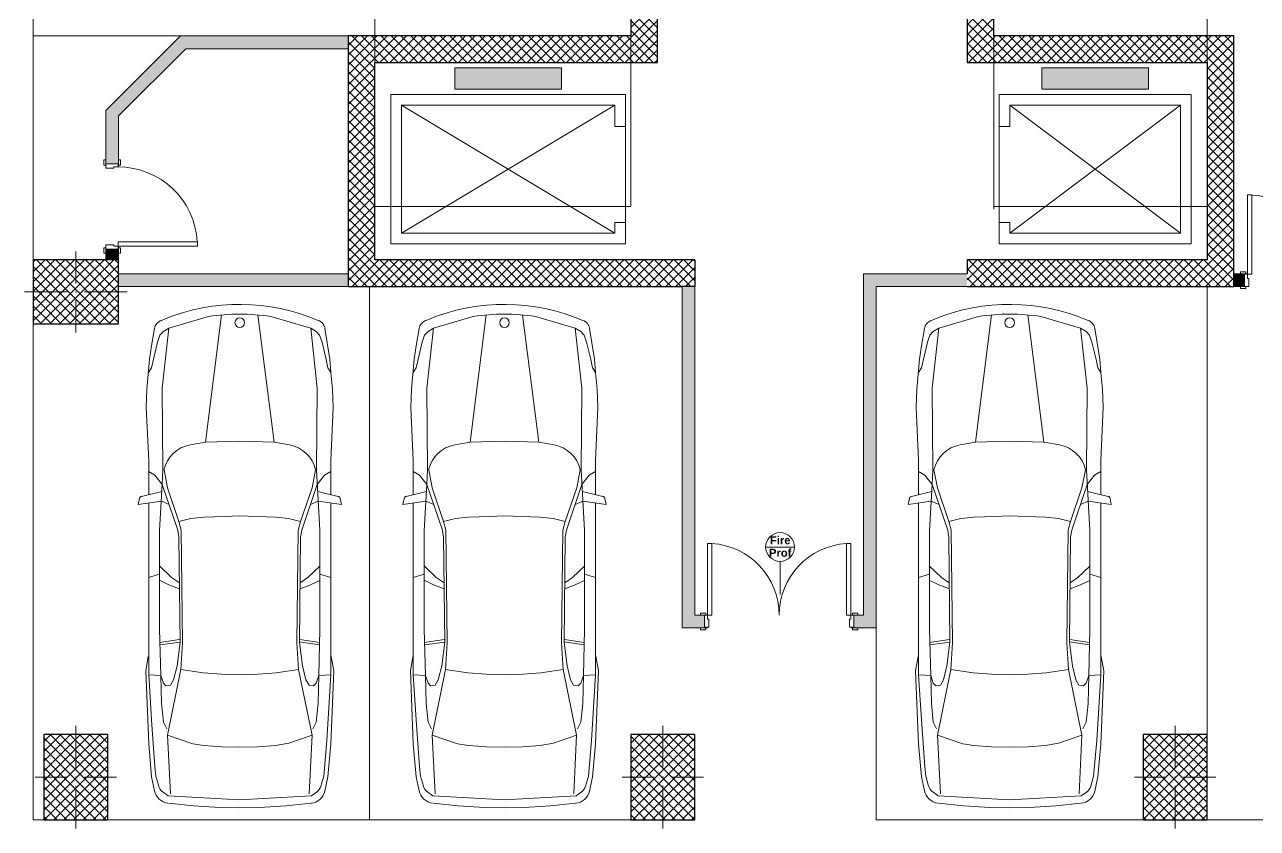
# Model space of a CAD drawing. Header units: millimetres. Extents: x 613552 to 673002, y -929939 to -887889.
# Drawn here: x 630125 to 641676, y -910509 to -902973 of the extents above; entities that cross this region are included whole.
import ezdxf

# ---------------------------------------------------------------- set-up
doc = ezdxf.new("R2010")
doc.units = ezdxf.units.MM
doc.header["$MEASUREMENT"] = 0
for name, color, linetype, lineweight in [('2D Drafting - General_Pen_No__1', 7, 'Continuous', 13), ('Structural - Bearing_Pen_No__1', 7, 'Continuous', 13), ('Structural - Bearing_Pen_No__2', 8, 'Continuous', 15)]:
    doc.layers.add(name, color=color, linetype=linetype, lineweight=lineweight)
for name, color, linetype, lineweight, true_color in [('2D Drafting - General_Pen_No__61', 7, 'Continuous', 20, 0x6a6a6a), ('aaa mobilje_Pen_No__61', 7, 'Continuous', 20, 0x6a6a6a), ('ARCHICAD Doors_Pen_No__61', 7, 'Continuous', 20, 0x6a6a6a), ('ARCHICAD Doors_Pen_No__88', 7, 'Continuous', 20, 0xfd4435), ('Drawing & Figure_Pen_No__61', 7, 'Continuous', 20, 0x6a6a6a), ('Drawing & Figure_Pen_No__68', 7, 'Continuous', 20, 0xfd4435), ('Drawing & Figure_Pen_No__88', 7, 'Continuous', 20, 0xfd4435), ('Drawing & Figure_Pen_No__90', 7, 'Continuous', 20, 0x00bfbf), ('Structural - Bearing_Pen_No__48', 7, 'Continuous', 25, 0xa80f02)]:
    doc.layers.add(name, color=color, linetype=linetype, lineweight=lineweight, true_color=true_color)
doc.layers.add('Structural - Bearing', color=7, linetype='Continuous')
doc.styles.add('GENERATED_STYLE_2', font='arialbd.ttf')
pattern_1 = [(45, (0, 0), (-45.961939, 45.961939), []), (135, (0, 0), (45.961939, 45.961939), [])]

# ---------------------------------------------------------------- blocks, each defined once
blk = doc.blocks.new('Slab_1', base_point=(539566, -896140))
at = {"layer": 'Structural - Bearing_Pen_No__1', "color": 7, "linetype": 'Continuous', "lineweight": 13, "flags": 128}
for points in [[(554466, -905290), (556866, -905290), (556866, -903440), (554466, -903440)], [(560266, -905290), (562266, -905290), (562266, -903440), (560266, -903440)]]:
    blk.add_lwpolyline(points, close=True, dxfattribs=at)
blk = doc.blocks.new('Wall_1', base_point=(562516, -903190))
at = {"layer": 'Structural - Bearing', "linetype": 'Continuous', "lineweight": 0, "true_color": 0x000000}
h = blk.add_hatch(dxfattribs=at)
h.set_pattern_fill('CONCRETE_BLOCK', color=18, style=0, pattern_type=2)
h.set_pattern_definition(pattern_1)
h.paths.add_polyline_path([(562516, -903190), (560266, -903190), (560266, -903440), (562266, -903440)])
at = {"layer": 'Structural - Bearing_Pen_No__48', "color": 14, "linetype": 'Continuous', "lineweight": 25, "true_color": 0xa80f02, "flags": 128}
for points in [[(562516, -903190), (560266, -903190)], [(560266, -903440), (562266, -903440)]]:
    blk.add_lwpolyline(points, dxfattribs=at)
blk = doc.blocks.new('Wall_2', base_point=(554216, -905540))
at = {"layer": 'Structural - Bearing', "linetype": 'Continuous', "lineweight": 0, "true_color": 0x000000}
h = blk.add_hatch(dxfattribs=at)
h.set_pattern_fill('CONCRETE_BLOCK', color=18, style=0, pattern_type=2)
h.set_pattern_definition(pattern_1)
h.paths.add_polyline_path([(554466, -905290), (554466, -903440), (554216, -903190), (554216, -905540)])
at = {"layer": 'Structural - Bearing_Pen_No__48', "color": 14, "linetype": 'Continuous', "lineweight": 25, "true_color": 0xa80f02, "flags": 128}
for points in [[(554216, -903190), (554216, -905540)], [(554466, -905290), (554466, -903440)]]:
    blk.add_lwpolyline(points, dxfattribs=at)
blk = doc.blocks.new('Wall_3', base_point=(554216, -903190))
at = {"layer": 'Structural - Bearing', "linetype": 'Continuous', "lineweight": 0, "true_color": 0x000000}
h = blk.add_hatch(dxfattribs=at)
h.set_pattern_fill('CONCRETE_BLOCK', color=18, style=0, pattern_type=2)
h.set_pattern_definition(pattern_1)
h.paths.add_polyline_path([(554466, -903440), (557116, -903440), (556866, -903190), (554216, -903190)])
at = {"layer": 'Structural - Bearing_Pen_No__48', "color": 14, "linetype": 'Continuous', "lineweight": 25, "true_color": 0xa80f02, "flags": 128}
for points in [[(556866, -903190), (554216, -903190)], [(554466, -903440), (557116, -903440)]]:
    blk.add_lwpolyline(points, dxfattribs=at)
blk = doc.blocks.new('Wall_4', base_point=(557116, -903190))
at = {"layer": 'Structural - Bearing', "linetype": 'Continuous', "lineweight": 0, "true_color": 0x000000}
h = blk.add_hatch(dxfattribs=at)
h.set_pattern_fill('CONCRETE_BLOCK', color=18, style=0, pattern_type=2)
h.set_pattern_definition(pattern_1)
h.paths.add_polyline_path([(557116, -903440), (557116, -898740), (556866, -898740), (556866, -903190)])
at = {"layer": 'Structural - Bearing_Pen_No__48', "color": 14, "linetype": 'Continuous', "lineweight": 25, "true_color": 0xa80f02, "flags": 128}
for points in [[(557116, -898740), (556866, -898740)], [(556866, -898740), (556866, -903190)], [(557116, -903440), (557116, -898740)]]:
    blk.add_lwpolyline(points, dxfattribs=at)
blk = doc.blocks.new('Wall_5', base_point=(560016, -898740))
at = {"layer": 'Structural - Bearing', "linetype": 'Continuous', "lineweight": 0, "true_color": 0x000000}
h = blk.add_hatch(dxfattribs=at)
h.set_pattern_fill('CONCRETE_BLOCK', color=18, style=0, pattern_type=2)
h.set_pattern_definition(pattern_1)
h.paths.add_polyline_path([(560016, -898740), (560016, -903440), (560266, -903440), (560266, -898740)])
at = {"layer": 'Structural - Bearing_Pen_No__48', "color": 14, "linetype": 'Continuous', "lineweight": 25, "true_color": 0xa80f02, "flags": 128}
for points in [[(560016, -898740), (560016, -903440)], [(560266, -898740), (560016, -898740)], [(560266, -903190), (560266, -898740)], [(560016, -903440), (560266, -903440)]]:
    blk.add_lwpolyline(points, dxfattribs=at)
blk = doc.blocks.new('Wall_6', base_point=(554216, -905540))
at = {"layer": 'Structural - Bearing', "linetype": 'Continuous', "lineweight": 0, "true_color": 0x000000}
h = blk.add_hatch(dxfattribs=at)
h.set_pattern_fill('CONCRETE_BLOCK', color=18, style=0, pattern_type=2)
h.set_pattern_definition(pattern_1)
h.paths.add_polyline_path([(554216, -905540), (557346, -905540), (557466, -905290), (554466, -905290)])
h = blk.add_hatch(dxfattribs=at)
h.set_pattern_fill('CONCRETE_BLOCK', color=18, style=0, pattern_type=2)
h.set_pattern_definition(pattern_1)
h.paths.add_polyline_path([(557346, -905540), (557466, -905540), (557466, -905290)])
at = {"layer": 'Structural - Bearing_Pen_No__48', "color": 14, "linetype": 'Continuous', "lineweight": 25, "true_color": 0xa80f02}
blk.add_line((557466, -905540), (557346, -905540), dxfattribs=at)
at = {"layer": 'Structural - Bearing_Pen_No__48', "color": 14, "linetype": 'Continuous', "lineweight": 25, "true_color": 0xa80f02, "flags": 128}
for points in [[(557466, -905290), (554466, -905290)], [(557466, -905290), (557466, -905540)], [(554216, -905540), (557346, -905540)]]:
    blk.add_lwpolyline(points, dxfattribs=at)
blk = doc.blocks.new('Wall_7', base_point=(562516, -905540))
at = {"layer": 'Structural - Bearing', "linetype": 'Continuous', "lineweight": 0, "true_color": 0x000000}
h = blk.add_hatch(dxfattribs=at)
h.set_pattern_fill('CONCRETE_BLOCK', color=18, style=0, pattern_type=2)
h.set_pattern_definition(pattern_1)
h.paths.add_polyline_path([(562266, -905290), (560016, -905290), (560016, -905540), (562516, -905540)])
at = {"layer": 'Structural - Bearing_Pen_No__48', "color": 14, "linetype": 'Continuous', "lineweight": 25, "true_color": 0xa80f02, "flags": 128}
for points in [[(562266, -905290), (560016, -905290)], [(560016, -905290), (560016, -905420)], [(560016, -905540), (562516, -905540)]]:
    blk.add_lwpolyline(points, dxfattribs=at)
blk = doc.blocks.new('Wall_8', base_point=(562516, -905540))
at = {"layer": 'Structural - Bearing', "linetype": 'Continuous', "lineweight": 0, "true_color": 0x000000}
h = blk.add_hatch(dxfattribs=at)
h.set_pattern_fill('CONCRETE_BLOCK', color=18, style=0, pattern_type=2)
h.set_pattern_definition(pattern_1)
h.paths.add_polyline_path([(562516, -905540), (562516, -903190), (562266, -903440), (562266, -905290)])
at = {"layer": 'Structural - Bearing_Pen_No__48', "color": 14, "linetype": 'Continuous', "lineweight": 25, "true_color": 0xa80f02, "flags": 128}
for points in [[(562516, -905540), (562516, -903190)], [(562266, -903440), (562266, -905290)]]:
    blk.add_lwpolyline(points, dxfattribs=at)
blk = doc.blocks.new('Wall_15', base_point=(557466, -908740))
at = {"layer": 'Structural - Bearing_Pen_No__2', "linetype": 'Continuous', "lineweight": 15}
blk.add_hatch(color=8, dxfattribs=at).paths.add_polyline_path([(557346, -905540), (557346, -908740), (557466, -908620), (557466, -905540)])
at = {"layer": 'Structural - Bearing_Pen_No__1', "color": 7, "linetype": 'Continuous', "lineweight": 13, "flags": 128}
for points in [[(557346, -905540), (557346, -908740)], [(557466, -908620), (557466, -905540)]]:
    blk.add_lwpolyline(points, dxfattribs=at)
at = {"layer": 'Structural - Bearing_Pen_No__48', "color": 14, "linetype": 'Continuous', "lineweight": 25, "true_color": 0xa80f02}
blk.add_line((557466, -905540), (557346, -905540), dxfattribs=at)
blk = doc.blocks.new('Wall_16', base_point=(559166, -905540))
at = {"layer": 'Structural - Bearing_Pen_No__2', "linetype": 'Continuous', "lineweight": 15}
blk.add_hatch(color=8, dxfattribs=at).paths.add_polyline_path([(559046, -905420), (559046, -908620), (559166, -908740), (559166, -905540)])
at = {"layer": 'Structural - Bearing_Pen_No__1', "color": 7, "linetype": 'Continuous', "lineweight": 13, "flags": 128}
for points in [[(559046, -905420), (559046, -908620)], [(559166, -908740), (559166, -905540)]]:
    blk.add_lwpolyline(points, dxfattribs=at)
blk = doc.blocks.new('D2 14')
at = {"layer": 'ARCHICAD Doors_Pen_No__88', "color": 20, "linetype": 'Continuous', "lineweight": 20, "true_color": 0xfd4435}
for p, q in [((-672, 0), (-672, 672)), ((-672, 672), (-632, 672)), ((-632, 672), (-632, 0)), ((672, 672), (632, 672)), ((632, 672), (632, 0)), ((672, 0), (672, 672)), ((-737, 0), (-737, 19)), ((-737, 19), (-687, 19)), ((-687, 0), (-737, 0)), ((-700, 0), (-737, 0)), ((-672, 0), (-700, 0)), ((-700, 0), (-700, -115)), ((-700, 0), (-700, -115)), ((-687, 19), (-687, 0)), ((-672, -40), (-672, 0)), ((-632, 0), (-672, 0)), ((632, 0), (672, 0)), ((700, 0), (672, 0)), ((672, 0), (672, -40)), ((687, 19), (737, 19)), ((687, 0), (687, 19)), ((737, 0), (687, 0)), ((700, -115), (700, 0)), ((700, 0), (700, -115)), ((700, 0), (737, 0)), ((737, 19), (737, 0)), ((-700, -120), (-700, -115)), ((-700, -115), (-675, -115)), ((-700, -115), (-660, -115)), ((-700, -115), (-700, -120)), ((-675, -115), (-675, -120)), ((-660, -40), (-672, -40)), ((-660, -115), (-660, -40)), ((672, -40), (660, -40)), ((660, -40), (660, -115)), ((660, -115), (700, -115)), ((675, -120), (675, -115)), ((675, -115), (700, -115)), ((700, -115), (700, -120)), ((700, -115), (700, -120)), ((-737, -139), (-737, -120)), ((-737, -120), (-687, -120)), ((-700, -120), (-737, -120)), ((-687, -139), (-737, -139)), ((-675, -120), (-700, -120)), ((-687, -120), (-687, -139)), ((700, -120), (675, -120)), ((687, -120), (737, -120)), ((687, -139), (687, -120)), ((737, -139), (687, -139)), ((700, -120), (737, -120)), ((737, -120), (737, -139))]:
    blk.add_line(p, q, dxfattribs=at)
for centre, start, end in [((-672, 0), 0, 86.5936), ((672, 0), 93.4064, 180)]:
    blk.add_arc(centre, 672, start, end, dxfattribs=at)
blk = doc.blocks.new('Wall_17', base_point=(557466, -908740))
at = {"layer": 'Structural - Bearing_Pen_No__2', "linetype": 'Continuous', "lineweight": 15}
for points in [[(557346, -908740), (557556, -908740), (557556, -908735), (557556, -908620), (557466, -908620)], [(558956, -908620), (558956, -908735), (558956, -908740), (559166, -908740), (559046, -908620)]]:
    blk.add_hatch(color=8, dxfattribs=at).paths.add_polyline_path(points)
at = {"layer": 'Structural - Bearing_Pen_No__1', "color": 7, "linetype": 'Continuous', "lineweight": 13}
for p, q in [((557556, -908620), (557519, -908620)), ((557556, -908620), (557556, -908735)), ((558956, -908620), (558993, -908620)), ((558956, -908620), (558956, -908735)), ((557556, -908740), (557519, -908740)), ((557556, -908735), (557556, -908740)), ((558956, -908735), (558956, -908740)), ((558956, -908740), (558993, -908740))]:
    blk.add_line(p, q, dxfattribs=at)
at = {"layer": 'Structural - Bearing_Pen_No__1', "color": 7, "linetype": 'Continuous', "lineweight": 13, "flags": 128}
for points in [[(557556, -908620), (557466, -908620)], [(559046, -908620), (558956, -908620)], [(557346, -908740), (557556, -908740)], [(558956, -908740), (559166, -908740)]]:
    blk.add_lwpolyline(points, dxfattribs=at)
at = {"layer": 'ARCHICAD Doors_Pen_No__88', "color": 20, "linetype": 'Continuous', "lineweight": 20, "true_color": 0xfd4435, "zscale": 1000}
blk.add_blockref('D2 14', (558256, -908620), dxfattribs=at)
blk = doc.blocks.new('Wall_18', base_point=(559166, -905540))
at = {"layer": 'Structural - Bearing_Pen_No__2', "linetype": 'Continuous', "lineweight": 15}
blk.add_hatch(color=8, dxfattribs=at).paths.add_polyline_path([(559166, -905540), (560016, -905540), (560016, -905420), (559046, -905420)])
at = {"layer": 'Structural - Bearing_Pen_No__1', "color": 7, "linetype": 'Continuous', "lineweight": 13, "flags": 128}
for points in [[(560016, -905420), (559046, -905420)], [(559166, -905540), (560016, -905540)]]:
    blk.add_lwpolyline(points, dxfattribs=at)
blk = doc.blocks.new('D1 14')
at = {"layer": 'ARCHICAD Doors_Pen_No__61', "color": 251, "linetype": 'Continuous', "lineweight": 20, "true_color": 0x6a6a6a}
for p, q in [((372, 744), (332, 744)), ((332, 744), (332, 0)), ((372, 0), (372, 744)), ((-387, 24), (-437, 24)), ((-437, 24), (-437, 5)), ((-437, 5), (-387, 5)), ((-400, 5), (-437, 5)), ((-375, 5), (-400, 5)), ((-400, 5), (-400, 0)), ((-400, 0), (-400, 5)), ((-400, 0), (-375, 0)), ((-372, 0), (-400, 0)), ((-400, 0), (-400, -115)), ((-400, -115), (-400, 0)), ((-387, 5), (-387, 24)), ((-375, 0), (-375, 5)), ((-372, -40), (-372, 0)), ((332, 0), (372, 0)), ((400, 0), (372, 0)), ((372, 0), (372, -40)), ((400, 5), (375, 5)), ((375, 5), (375, 0)), ((375, 0), (400, 0)), ((437, 24), (387, 24)), ((387, 24), (387, 5)), ((387, 5), (437, 5)), ((400, 0), (400, 5)), ((400, 0), (400, 5)), ((400, 5), (437, 5)), ((400, -115), (400, 0)), ((400, -115), (400, 0)), ((437, 5), (437, 24)), ((-387, -115), (-437, -115)), ((-437, -115), (-437, -134)), ((-400, -115), (-437, -115)), ((-400, -115), (-360, -115)), ((-387, -134), (-387, -115)), ((-360, -40), (-372, -40)), ((-360, -115), (-360, -40)), ((372, -40), (360, -40)), ((360, -40), (360, -115)), ((360, -115), (400, -115)), ((437, -115), (387, -115)), ((387, -115), (387, -134)), ((400, -115), (437, -115)), ((437, -134), (437, -115)), ((-437, -134), (-387, -134)), ((387, -134), (437, -134))]:
    blk.add_line(p, q, dxfattribs=at)
blk.add_arc((372, 0), 744, 93.0819, 180, dxfattribs=at)
blk = doc.blocks.new('Wall_19', base_point=(562516, -905540))
at = {"layer": 'Structural - Bearing_Pen_No__2', "linetype": 'Continuous', "lineweight": 15}
for points in [[(562516, -905420), (562516, -905540), (562616, -905540), (562616, -905425), (562616, -905420)], [(563416, -905425), (563416, -905540), (566366, -905540), (566366, -905420), (563416, -905420)]]:
    blk.add_hatch(color=8, dxfattribs=at).paths.add_polyline_path(points)
at = {"layer": 'Structural - Bearing_Pen_No__1', "color": 7, "linetype": 'Continuous', "lineweight": 13}
for p, q in [((562616, -905420), (562579, -905420)), ((562616, -905425), (562616, -905420)), ((562616, -905540), (562616, -905425)), ((563416, -905420), (563453, -905420)), ((563416, -905425), (563416, -905420)), ((563416, -905540), (563416, -905425)), ((562616, -905540), (562579, -905540)), ((563416, -905540), (563453, -905540))]:
    blk.add_line(p, q, dxfattribs=at)
at = {"layer": 'Structural - Bearing_Pen_No__1', "color": 7, "linetype": 'Continuous', "lineweight": 13, "flags": 128}
for points in [[(562616, -905420), (562516, -905420)], [(562516, -905420), (562516, -905540)], [(564426, -905420), (563416, -905420)], [(566366, -905420), (564546, -905420)], [(567166, -905540), (567166, -905420)], [(562516, -905540), (562616, -905540)], [(563416, -905540), (566366, -905540)]]:
    blk.add_lwpolyline(points, dxfattribs=at)
at = {"layer": 'ARCHICAD Doors_Pen_No__61', "color": 251, "linetype": 'Continuous', "lineweight": 20, "true_color": 0x6a6a6a, "xscale": -1, "zscale": 1000}
blk.add_blockref('D1 14', (563016, -905425), dxfattribs=at)
blk = doc.blocks.new('Wall_27', base_point=(554216, -905540))
at = {"layer": 'Structural - Bearing_Pen_No__2', "linetype": 'Continuous', "lineweight": 15}
blk.add_hatch(color=8, dxfattribs=at).paths.add_polyline_path([(552066, -905420), (552066, -905540), (554216, -905540), (554216, -905420)])
at = {"layer": 'Structural - Bearing_Pen_No__1', "color": 7, "linetype": 'Continuous', "lineweight": 13, "flags": 128}
for points in [[(554216, -905420), (552066, -905420)], [(554216, -905540), (554216, -905420)], [(552066, -905540), (554216, -905540)]]:
    blk.add_lwpolyline(points, dxfattribs=at)
blk = doc.blocks.new('Wall_28', base_point=(552066, -905290))
at = {"layer": 'Structural - Bearing_Pen_No__2', "linetype": 'Continuous', "lineweight": 15}
for points in [[(552066, -903940), (551946, -903890), (551946, -904390), (552061, -904390), (552066, -904390)], [(551946, -905290), (552066, -905290), (552066, -905190), (552061, -905190), (551946, -905190)]]:
    blk.add_hatch(color=8, dxfattribs=at).paths.add_polyline_path(points)
at = {"layer": 'Structural - Bearing_Pen_No__1', "color": 7, "linetype": 'Continuous', "lineweight": 13}
for p, q in [((551946, -904390), (551946, -904353)), ((551946, -904390), (552061, -904390)), ((552061, -904390), (552066, -904390)), ((552066, -904390), (552066, -904353)), ((551946, -905190), (551946, -905227)), ((551946, -905190), (552061, -905190)), ((552061, -905190), (552066, -905190)), ((552066, -905190), (552066, -905227))]:
    blk.add_line(p, q, dxfattribs=at)
at = {"layer": 'Structural - Bearing_Pen_No__1', "color": 7, "linetype": 'Continuous', "lineweight": 13, "flags": 128}
for points in [[(551946, -903890), (551946, -904390)], [(552066, -904390), (552066, -903940)], [(551946, -905190), (551946, -905290)], [(552066, -905290), (552066, -905190)]]:
    blk.add_lwpolyline(points, dxfattribs=at)
at = {"layer": 'ARCHICAD Doors_Pen_No__61', "color": 251, "linetype": 'Continuous', "lineweight": 20, "true_color": 0x6a6a6a, "zscale": 1000, "rotation": 270}
blk.add_blockref('D1 14', (552061, -904790), dxfattribs=at)
blk = doc.blocks.new('Wall_29', base_point=(554216, -903190))
at = {"layer": 'Structural - Bearing_Pen_No__2', "linetype": 'Continuous', "lineweight": 15}
blk.add_hatch(color=8, dxfattribs=at).paths.add_polyline_path([(554216, -903190), (552646, -903190), (552696, -903310), (554216, -903310)])
at = {"layer": 'Structural - Bearing_Pen_No__1', "color": 7, "linetype": 'Continuous', "lineweight": 13, "flags": 128}
for points in [[(554216, -903190), (552646, -903190)], [(554216, -903310), (554216, -903190)], [(552696, -903310), (554216, -903310)]]:
    blk.add_lwpolyline(points, dxfattribs=at)
blk = doc.blocks.new('Wall_30', base_point=(552646, -903190))
at = {"layer": 'Structural - Bearing_Pen_No__2', "linetype": 'Continuous', "lineweight": 15}
blk.add_hatch(color=8, dxfattribs=at).paths.add_polyline_path([(552646, -903190), (551946, -903890), (552066, -903940), (552696, -903310)])
at = {"layer": 'Structural - Bearing_Pen_No__1', "color": 7, "linetype": 'Continuous', "lineweight": 13, "flags": 128}
for points in [[(552646, -903190), (551946, -903890)], [(552066, -903940), (552696, -903310)]]:
    blk.add_lwpolyline(points, dxfattribs=at)
blk = doc.blocks.new('Column_25', base_point=(561966, -910140))
at = {"layer": 'Structural - Bearing', "linetype": 'Continuous', "lineweight": 0, "true_color": 0x000000}
h = blk.add_hatch(dxfattribs=at)
h.set_pattern_fill('CONCRETE_BLOCK', color=18, style=0, pattern_type=2)
h.set_pattern_definition(pattern_1)
h.paths.add_polyline_path([(561666, -910540), (562266, -910540), (562266, -909740), (561666, -909740)])
at = {"layer": 'Structural - Bearing_Pen_No__1', "color": 7, "linetype": 'Continuous', "lineweight": 13}
for p, q in [((561966, -910060), (561966, -909660)), ((561886, -910140), (561586, -910140)), ((562046, -910140), (562346, -910140)), ((561966, -910220), (561966, -910620))]:
    blk.add_line(p, q, dxfattribs=at)
blk.add_point((561966, -910140), dxfattribs=at)
at = {"layer": 'Structural - Bearing_Pen_No__48', "color": 14, "linetype": 'Continuous', "lineweight": 25, "true_color": 0xa80f02, "flags": 128}
blk.add_lwpolyline([(561666, -910540), (562266, -910540), (562266, -909740), (561666, -909740)], close=True, dxfattribs=at)
blk = doc.blocks.new('Column_33', base_point=(557166, -910140))
at = {"layer": 'Structural - Bearing', "linetype": 'Continuous', "lineweight": 0, "true_color": 0x000000}
h = blk.add_hatch(dxfattribs=at)
h.set_pattern_fill('CONCRETE_BLOCK', color=18, style=0, pattern_type=2)
h.set_pattern_definition(pattern_1)
h.paths.add_polyline_path([(556866, -910540), (557466, -910540), (557466, -909740), (556866, -909740)])
at = {"layer": 'Structural - Bearing_Pen_No__1', "color": 7, "linetype": 'Continuous', "lineweight": 13}
for p, q in [((557166, -910060), (557166, -909660)), ((557086, -910140), (556786, -910140)), ((557246, -910140), (557546, -910140)), ((557166, -910220), (557166, -910620))]:
    blk.add_line(p, q, dxfattribs=at)
blk.add_point((557166, -910140), dxfattribs=at)
at = {"layer": 'Structural - Bearing_Pen_No__48', "color": 14, "linetype": 'Continuous', "lineweight": 25, "true_color": 0xa80f02, "flags": 128}
blk.add_lwpolyline([(556866, -910540), (557466, -910540), (557466, -909740), (556866, -909740)], close=True, dxfattribs=at)
blk = doc.blocks.new('Column_39', base_point=(551666, -910140))
at = {"layer": 'Structural - Bearing', "linetype": 'Continuous', "lineweight": 0, "true_color": 0x000000}
h = blk.add_hatch(dxfattribs=at)
h.set_pattern_fill('CONCRETE_BLOCK', color=18, style=0, pattern_type=2)
h.set_pattern_definition(pattern_1)
h.paths.add_polyline_path([(551366, -910540), (551966, -910540), (551966, -909740), (551366, -909740)])
at = {"layer": 'Structural - Bearing_Pen_No__1', "color": 7, "linetype": 'Continuous', "lineweight": 13}
for p, q in [((551666, -910060), (551666, -909660)), ((551586, -910140), (551286, -910140)), ((551746, -910140), (552046, -910140)), ((551666, -910220), (551666, -910620))]:
    blk.add_line(p, q, dxfattribs=at)
blk.add_point((551666, -910140), dxfattribs=at)
at = {"layer": 'Structural - Bearing_Pen_No__48', "color": 14, "linetype": 'Continuous', "lineweight": 25, "true_color": 0xa80f02, "flags": 128}
blk.add_lwpolyline([(551366, -910540), (551966, -910540), (551966, -909740), (551366, -909740)], close=True, dxfattribs=at)
blk = doc.blocks.new('Column_45', base_point=(551666, -905590))
at = {"layer": 'Structural - Bearing', "linetype": 'Continuous', "lineweight": 0, "true_color": 0x000000}
h = blk.add_hatch(dxfattribs=at)
h.set_pattern_fill('CONCRETE_BLOCK', color=18, style=0, pattern_type=2)
h.set_pattern_definition(pattern_1)
h.paths.add_polyline_path([(551266, -905890), (552066, -905890), (552066, -905290), (551266, -905290)])
at = {"layer": 'Structural - Bearing_Pen_No__1', "color": 7, "linetype": 'Continuous', "lineweight": 13}
for p, q in [((551666, -905510), (551666, -905210)), ((551586, -905590), (551186, -905590)), ((551746, -905590), (552146, -905590)), ((551666, -905670), (551666, -905970))]:
    blk.add_line(p, q, dxfattribs=at)
blk.add_point((551666, -905590), dxfattribs=at)
at = {"layer": 'Structural - Bearing_Pen_No__48', "color": 14, "linetype": 'Continuous', "lineweight": 25, "true_color": 0xa80f02, "flags": 128}
blk.add_lwpolyline([(551266, -905890), (552066, -905890), (552066, -905290), (551266, -905290)], close=True, dxfattribs=at)

msp = doc.modelspace()

# ---------------------------------------------------------------- hatches: boundary and pattern name
at = {"layer": '2D Drafting - General_Pen_No__61', "linetype": 'Continuous', "lineweight": 0, "true_color": 0xb4b4b4}
for points in [[(634155, -903579), (635155, -903579), (635155, -903379), (634155, -903379)], [(639655, -903579), (640655, -903579), (640655, -903379), (639655, -903379)]]:
    msp.add_hatch(color=253, dxfattribs=at).paths.add_polyline_path(points)

# ---------------------------------------------------------------- linework, layer by layer
at = {"layer": '2D Drafting - General_Pen_No__1', "color": 7, "linetype": 'Continuous', "lineweight": 13}
msp.add_line((639205, -904704), (639205, -903804), dxfattribs=at)
at = {"layer": '2D Drafting - General_Pen_No__61', "color": 251, "linetype": 'Continuous', "lineweight": 20, "true_color": 0x6a6a6a, "flags": 128}
for points in [[(634155, -903579), (635155, -903579), (635155, -903379), (634155, -903379)], [(639655, -903579), (640655, -903579), (640655, -903379), (639655, -903379)]]:
    msp.add_lwpolyline(points, close=True, dxfattribs=at)
at = {"layer": 'aaa mobilje_Pen_No__61', "color": 251, "linetype": 'Continuous', "lineweight": 20, "true_color": 0x6a6a6a}
for p, q in [((632141, -905596), (632141, -905596)), ((634621, -905596), (634621, -905596)), ((639355, -905596), (639355, -905596)), ((631436, -905734), (631406, -905746)), ((631849, -905709), (631476, -905820)), ((631819, -906889), (631970, -905695)), ((632311, -905695), (632462, -906889)), ((632806, -905820), (632432, -905709)), ((633916, -905734), (633886, -905746)), ((634329, -905709), (633956, -905820)), ((634299, -906889), (634450, -905695)), ((634791, -905695), (634942, -906889)), ((635285, -905820), (634912, -905709)), ((638651, -905734), (638621, -905746)), ((639064, -905709), (638690, -905820)), ((639034, -906889), (639185, -905695)), ((639525, -905695), (639676, -906889)), ((640020, -905820), (639646, -905709)), ((631342, -905823), (631315, -905984)), ((631393, -905884), (631370, -905950)), ((631425, -905851), (631393, -905884)), ((631476, -905820), (631415, -906381)), ((631476, -905820), (631425, -905851)), ((632866, -906381), (632806, -905820)), ((632857, -905851), (632806, -905820)), ((632888, -905884), (632857, -905851)), ((632912, -905950), (632888, -905884)), ((632985, -906110), (632939, -905823)), ((633822, -905823), (633795, -905984)), ((633873, -905884), (633850, -905950)), ((633905, -905851), (633873, -905884)), ((633956, -905820), (633895, -906381)), ((633956, -905820), (633905, -905851)), ((635346, -906381), (635285, -905820)), ((635337, -905851), (635285, -905820)), ((635368, -905884), (635337, -905851)), ((635391, -905950), (635368, -905884)), ((635465, -906110), (635419, -905823)), ((638556, -905823), (638529, -905984)), ((638608, -905884), (638584, -905950)), ((638639, -905851), (638608, -905884)), ((638690, -905820), (638630, -906381)), ((638690, -905820), (638639, -905851)), ((640080, -906381), (640020, -905820)), ((640071, -905851), (640020, -905820)), ((640102, -905884), (640071, -905851)), ((640126, -905950), (640102, -905884)), ((640199, -906110), (640154, -905823)), ((631315, -905984), (631296, -906110)), ((631370, -905950), (631334, -906097)), ((632951, -906112), (632912, -905950)), ((633795, -905984), (633776, -906110)), ((633850, -905950), (633814, -906097)), ((635431, -906112), (635391, -905950)), ((638529, -905984), (638511, -906110)), ((638584, -905950), (638549, -906097)), ((640165, -906112), (640126, -905950)), ((631296, -906110), (631271, -906390)), ((631334, -906097), (631315, -906191)), ((632966, -906191), (632951, -906112)), ((632995, -906234), (632985, -906110)), ((633776, -906110), (633751, -906390)), ((633814, -906097), (633795, -906191)), ((635446, -906191), (635431, -906112)), ((635475, -906234), (635465, -906110)), ((638511, -906110), (638486, -906390)), ((638549, -906097), (638529, -906191)), ((640181, -906191), (640165, -906112)), ((640210, -906234), (640199, -906110)), ((631315, -906191), (631286, -906234)), ((632995, -906234), (632966, -906191)), ((633010, -906390), (632995, -906234)), ((633795, -906191), (633766, -906234)), ((635475, -906234), (635446, -906191)), ((635490, -906390), (635475, -906234)), ((638529, -906191), (638501, -906234)), ((640210, -906234), (640181, -906191)), ((640225, -906390), (640210, -906234)), ((631271, -906390), (631265, -906562)), ((631415, -906381), (631421, -907146)), ((632861, -907146), (632866, -906381)), ((633016, -906562), (633010, -906390)), ((633751, -906390), (633745, -906562)), ((633895, -906381), (633901, -907146)), ((635340, -907146), (635346, -906381)), ((635496, -906562), (635490, -906390)), ((638486, -906390), (638480, -906562)), ((638630, -906381), (638635, -907146)), ((640075, -907146), (640080, -906381)), ((640230, -906562), (640225, -906390)), ((631265, -906562), (631288, -907059)), ((632994, -907059), (633016, -906562)), ((633745, -906562), (633767, -907059)), ((635474, -907059), (635496, -906562)), ((638480, -906562), (638502, -907059)), ((640208, -907059), (640230, -906562)), ((631675, -906913), (631819, -906889)), ((631819, -906889), (632141, -906879)), ((632141, -906879), (632462, -906889)), ((632462, -906889), (632606, -906913)), ((634155, -906913), (634299, -906889)), ((634299, -906889), (634621, -906879)), ((634621, -906879), (634942, -906889)), ((634942, -906889), (635086, -906913)), ((638890, -906913), (639034, -906889)), ((639034, -906889), (639355, -906879)), ((639355, -906879), (639676, -906889)), ((639676, -906889), (639821, -906913)), ((631346, -907197), (631287, -907164)), ((631288, -907059), (631288, -907380)), ((631421, -907146), (631414, -907286)), ((631463, -907316), (631431, -907147)), ((632851, -907147), (632818, -907316)), ((632892, -907717), (632861, -907146)), ((632936, -907197), (632994, -907164)), ((632994, -907059), (632994, -907380)), ((633767, -907059), (633767, -907380)), ((633825, -907197), (633767, -907164)), ((633901, -907146), (633894, -907286)), ((633943, -907316), (633911, -907147)), ((635331, -907147), (635298, -907316)), ((635371, -907717), (635340, -907146)), ((635416, -907197), (635474, -907164)), ((635474, -907059), (635474, -907380)), ((638560, -907197), (638501, -907164)), ((638502, -907059), (638502, -907380)), ((638635, -907146), (638628, -907286)), ((638678, -907316), (638645, -907147)), ((640065, -907147), (640032, -907316)), ((640106, -907717), (640075, -907146)), ((640150, -907197), (640209, -907164)), ((640208, -907059), (640208, -907380)), ((631414, -907286), (631346, -907197)), ((632867, -907286), (632936, -907197)), ((633894, -907286), (633825, -907197)), ((635347, -907286), (635416, -907197)), ((638628, -907286), (638560, -907197)), ((640082, -907286), (640150, -907197)), ((631219, -907396), (631411, -907351)), ((631414, -907286), (631390, -907717)), ((631560, -907712), (631414, -907286)), ((631571, -907631), (631463, -907316)), ((632818, -907316), (632711, -907631)), ((632721, -907712), (632867, -907286)), ((633062, -907396), (632871, -907351)), ((633699, -907396), (633891, -907351)), ((633894, -907286), (633870, -907717)), ((634040, -907712), (633894, -907286)), ((634050, -907631), (633943, -907316)), ((635298, -907316), (635191, -907631)), ((635201, -907712), (635347, -907286)), ((635542, -907396), (635351, -907351)), ((638434, -907396), (638625, -907351)), ((638628, -907286), (638604, -907717)), ((638775, -907712), (638628, -907286)), ((638785, -907631), (638678, -907316)), ((640032, -907316), (639925, -907631)), ((639936, -907712), (640082, -907286)), ((640277, -907396), (640085, -907351)), ((631200, -907415), (631188, -907472)), ((631188, -907472), (631406, -907440)), ((631288, -909069), (631288, -907458)), ((631406, -907440), (631479, -907474)), ((632875, -907440), (632803, -907474)), ((633093, -907472), (632875, -907440)), ((632994, -909069), (632994, -907458)), ((633081, -907415), (633093, -907472)), ((633680, -907415), (633668, -907472)), ((633668, -907472), (633886, -907440)), ((633767, -909069), (633767, -907458)), ((633886, -907440), (633959, -907474)), ((635355, -907440), (635282, -907474)), ((635573, -907472), (635355, -907440)), ((635474, -909069), (635474, -907458)), ((635561, -907415), (635573, -907472)), ((638415, -907415), (638403, -907472)), ((638403, -907472), (638620, -907440)), ((638502, -909069), (638502, -907458)), ((638620, -907440), (638693, -907474)), ((640090, -907440), (640017, -907474)), ((640307, -907472), (640090, -907440)), ((640208, -909069), (640208, -907458)), ((640295, -907415), (640307, -907472)), ((631683, -907604), (631571, -907631)), ((631593, -907713), (631571, -907631)), ((631804, -907590), (631683, -907604)), ((632004, -907584), (631804, -907590)), ((632136, -907580), (632004, -907584)), ((632477, -907590), (632136, -907580)), ((632598, -907604), (632477, -907590)), ((632711, -907631), (632598, -907604)), ((632711, -907631), (632688, -907713)), ((634163, -907604), (634050, -907631)), ((634073, -907713), (634050, -907631)), ((634284, -907590), (634163, -907604)), ((634484, -907584), (634284, -907590)), ((634616, -907580), (634484, -907584)), ((634957, -907590), (634616, -907580)), ((635078, -907604), (634957, -907590)), ((635191, -907631), (635078, -907604)), ((635191, -907631), (635168, -907713)), ((638898, -907604), (638785, -907631)), ((638808, -907713), (638785, -907631)), ((639018, -907590), (638898, -907604)), ((639218, -907584), (639018, -907590)), ((639351, -907580), (639218, -907584)), ((639692, -907590), (639351, -907580)), ((639813, -907604), (639692, -907590)), ((639925, -907631), (639813, -907604)), ((639925, -907631), (639902, -907713)), ((631390, -907717), (631390, -908640)), ((631570, -907780), (631560, -907712)), ((631605, -908768), (631593, -907713)), ((632688, -907713), (632676, -908768)), ((632711, -907780), (632721, -907712)), ((632892, -908640), (632892, -907717)), ((633870, -907717), (633870, -908640)), ((634050, -907780), (634040, -907712)), ((634085, -908768), (634073, -907713)), ((635168, -907713), (635156, -908768)), ((635191, -907780), (635201, -907712)), ((635371, -908640), (635371, -907717)), ((638604, -907717), (638604, -908640)), ((638784, -907780), (638775, -907712)), ((638819, -908768), (638808, -907713)), ((639902, -907713), (639891, -908768)), ((639926, -907780), (639936, -907712)), ((640106, -908640), (640106, -907717)), ((631581, -908763), (631570, -907780)), ((632701, -908763), (632711, -907780)), ((634061, -908763), (634050, -907780)), ((635181, -908763), (635191, -907780)), ((638795, -908763), (638784, -907780)), ((639915, -908763), (639926, -907780)), ((631388, -908048), (631502, -908158)), ((632892, -908050), (632780, -908158)), ((633868, -908048), (633982, -908158)), ((635371, -908050), (635259, -908158)), ((638602, -908048), (638716, -908158)), ((640106, -908050), (639994, -908158)), ((631287, -908158), (631390, -908126)), ((631476, -908226), (631388, -908183)), ((631502, -908158), (631575, -908206)), ((632780, -908158), (632707, -908206)), ((632805, -908226), (632892, -908184)), ((632995, -908158), (632892, -908126)), ((633767, -908158), (633870, -908126)), ((633956, -908226), (633868, -908183)), ((633982, -908158), (634055, -908206)), ((635259, -908158), (635187, -908206)), ((635285, -908226), (635371, -908184)), ((635475, -908158), (635371, -908126)), ((638501, -908158), (638604, -908126)), ((638691, -908226), (638602, -908183)), ((638716, -908158), (638789, -908206)), ((639994, -908158), (639921, -908206)), ((640019, -908226), (640106, -908184)), ((640209, -908158), (640106, -908126)), ((631575, -908262), (631476, -908226)), ((632706, -908262), (632805, -908226)), ((634055, -908262), (633956, -908226)), ((635186, -908262), (635285, -908226)), ((638790, -908262), (638691, -908226)), ((639921, -908262), (640019, -908226)), ((631390, -908640), (631401, -909076)), ((632881, -909076), (632892, -908640)), ((633870, -908640), (633881, -909076)), ((635361, -909076), (635371, -908640)), ((638604, -908640), (638615, -909076)), ((640095, -909076), (640106, -908640)), ((631390, -908765), (631577, -908738)), ((631581, -908763), (631393, -908788)), ((631553, -908986), (631581, -908763)), ((631589, -909019), (631605, -908768)), ((632676, -908768), (632692, -909019)), ((632701, -908761), (632888, -908788)), ((632728, -908986), (632701, -908763)), ((632888, -908765), (632704, -908738)), ((633870, -908765), (634057, -908738)), ((634061, -908763), (633873, -908788)), ((634033, -908986), (634061, -908763)), ((634069, -909019), (634085, -908768)), ((635156, -908768), (635172, -909019)), ((635181, -908761), (635368, -908788)), ((635208, -908986), (635181, -908763)), ((635368, -908765), (635184, -908738)), ((638604, -908765), (638792, -908738)), ((638795, -908763), (638608, -908788)), ((638767, -908986), (638795, -908763)), ((638803, -909019), (638819, -908768)), ((639891, -908768), (639907, -909019)), ((639915, -908761), (640102, -908788)), ((639943, -908986), (639915, -908763)), ((640103, -908765), (639919, -908738)), ((631283, -908898), (631259, -909032)), ((633022, -909032), (632998, -908898)), ((633763, -908898), (633739, -909032)), ((635502, -909032), (635478, -908898)), ((638498, -908898), (638473, -909032)), ((640237, -909032), (640212, -908898)), ((631521, -909117), (631553, -908986)), ((632760, -909117), (632728, -908986)), ((634001, -909117), (634033, -908986)), ((635240, -909117), (635208, -908986)), ((638736, -909117), (638767, -908986)), ((639974, -909117), (639943, -908986)), ((631259, -909032), (631288, -909716)), ((631288, -909069), (631401, -909076)), ((631288, -909069), (631315, -909493)), ((631401, -909076), (631406, -909337)), ((631401, -909076), (631425, -909148)), ((631464, -909636), (631589, -909019)), ((631492, -909165), (631521, -909117)), ((631589, -909019), (631798, -909052)), ((631798, -909052), (631969, -909064)), ((631969, -909064), (632144, -909066)), ((632144, -909066), (632312, -909064)), ((632312, -909064), (632483, -909052)), ((632483, -909052), (632692, -909019)), ((632692, -909019), (632818, -909636)), ((632790, -909165), (632760, -909117)), ((632881, -909076), (632856, -909148)), ((632875, -909337), (632881, -909076)), ((632994, -909069), (632881, -909076)), ((632956, -909685), (632994, -909069)), ((632994, -909716), (633022, -909032)), ((633739, -909032), (633767, -909716)), ((633767, -909069), (633881, -909076)), ((633767, -909069), (633794, -909493)), ((633881, -909076), (633886, -909337)), ((633881, -909076), (633905, -909148)), ((633944, -909636), (634069, -909019)), ((633972, -909165), (634001, -909117)), ((634069, -909019), (634278, -909052)), ((634278, -909052), (634449, -909064)), ((634449, -909064), (634624, -909066)), ((634624, -909066), (634792, -909064)), ((634792, -909064), (634963, -909052)), ((634963, -909052), (635172, -909019)), ((635172, -909019), (635297, -909636)), ((635269, -909165), (635240, -909117)), ((635361, -909076), (635336, -909148)), ((635355, -909337), (635361, -909076)), ((635474, -909069), (635361, -909076)), ((635436, -909685), (635474, -909069)), ((635474, -909716), (635502, -909032)), ((638473, -909032), (638502, -909716)), ((638502, -909069), (638615, -909076)), ((638502, -909069), (638529, -909493)), ((638615, -909076), (638621, -909337)), ((638615, -909076), (638639, -909148)), ((638678, -909636), (638803, -909019)), ((638706, -909165), (638736, -909117)), ((638803, -909019), (639012, -909052)), ((639012, -909052), (639184, -909064)), ((639184, -909064), (639358, -909066)), ((639358, -909066), (639526, -909064)), ((639526, -909064), (639698, -909052)), ((639698, -909052), (639907, -909019)), ((639907, -909019), (640032, -909636)), ((640004, -909165), (639974, -909117)), ((640095, -909076), (640071, -909148)), ((640089, -909337), (640095, -909076)), ((640208, -909069), (640095, -909076)), ((640171, -909685), (640208, -909069)), ((640208, -909716), (640237, -909032)), ((631425, -909148), (631449, -909174)), ((631449, -909174), (631492, -909165)), ((632832, -909174), (632790, -909165)), ((632856, -909148), (632832, -909174)), ((633905, -909148), (633929, -909174)), ((633929, -909174), (633972, -909165)), ((635312, -909174), (635269, -909165)), ((635336, -909148), (635312, -909174)), ((638639, -909148), (638664, -909174)), ((638664, -909174), (638706, -909165)), ((640047, -909174), (640004, -909165)), ((640071, -909148), (640047, -909174)), ((631406, -909337), (631425, -909512)), ((632856, -909512), (632875, -909337)), ((633886, -909337), (633905, -909512)), ((635336, -909512), (635355, -909337)), ((638621, -909337), (638639, -909512)), ((640071, -909512), (640089, -909337)), ((631315, -909493), (631345, -909932)), ((631456, -909575), (631425, -909512)), ((632825, -909575), (632856, -909512)), ((633794, -909493), (633825, -909932)), ((633936, -909575), (633905, -909512)), ((635305, -909575), (635336, -909512)), ((638529, -909493), (638560, -909932)), ((638670, -909575), (638639, -909512)), ((640040, -909575), (640071, -909512)), ((631491, -910184), (631464, -909636)), ((631702, -909717), (631464, -909636)), ((632599, -909709), (632476, -909733)), ((632818, -909636), (632599, -909709)), ((632818, -909636), (632790, -910184)), ((632927, -910021), (632956, -909685)), ((633971, -910184), (633944, -909636)), ((634181, -909717), (633944, -909636)), ((635079, -909709), (634956, -909733)), ((635297, -909636), (635079, -909709)), ((635297, -909636), (635270, -910184)), ((635407, -910021), (635436, -909685)), ((638706, -910184), (638678, -909636)), ((638916, -909717), (638678, -909636)), ((639813, -909709), (639691, -909733)), ((640032, -909636), (639813, -909709)), ((640032, -909636), (640005, -910184)), ((640141, -910021), (640171, -909685)), ((631288, -909716), (631315, -910027)), ((631805, -909733), (631702, -909717)), ((631972, -909746), (631805, -909733)), ((632137, -909749), (631972, -909746)), ((632309, -909746), (632137, -909749)), ((632476, -909733), (632309, -909746)), ((632967, -910027), (632994, -909716)), ((633767, -909716), (633795, -910027)), ((634285, -909733), (634181, -909717)), ((634452, -909746), (634285, -909733)), ((634617, -909749), (634452, -909746)), ((634789, -909746), (634617, -909749)), ((634956, -909733), (634789, -909746)), ((635447, -910027), (635474, -909716)), ((638502, -909716), (638529, -910027)), ((639019, -909733), (638916, -909717)), ((639186, -909746), (639019, -909733)), ((639352, -909749), (639186, -909746)), ((639524, -909746), (639352, -909749)), ((639691, -909733), (639524, -909746)), ((640181, -910027), (640208, -909716)), ((631345, -909932), (631354, -910021)), ((633825, -909932), (633834, -910021)), ((638560, -909932), (638569, -910021)), ((631315, -910027), (631342, -910156)), ((631354, -910021), (631381, -910114)), ((632901, -910114), (632927, -910021)), ((632938, -910160), (632967, -910027)), ((633795, -910027), (633822, -910156)), ((633834, -910021), (633861, -910114)), ((635380, -910114), (635407, -910021)), ((635418, -910160), (635447, -910027)), ((638529, -910027), (638557, -910156)), ((638569, -910021), (638595, -910114)), ((640115, -910114), (640141, -910021)), ((640153, -910160), (640181, -910027)), ((631410, -910160), (631469, -910203)), ((632812, -910203), (632868, -910164)), ((633889, -910160), (633949, -910203)), ((635292, -910203), (635348, -910164)), ((638624, -910160), (638684, -910203)), ((640026, -910203), (640083, -910164)), ((631469, -910203), (632138, -910242)), ((631473, -910274), (631708, -910299)), ((632138, -910242), (632812, -910203)), ((632573, -910299), (632809, -910274)), ((633949, -910203), (634618, -910242)), ((633953, -910274), (634188, -910299)), ((634618, -910242), (635292, -910203)), ((635053, -910299), (635288, -910274)), ((638684, -910203), (639352, -910242)), ((638687, -910274), (638923, -910299)), ((639352, -910242), (640026, -910203)), ((639787, -910299), (640023, -910274)), ((631708, -910299), (631955, -910313)), ((631955, -910313), (632141, -910318)), ((632141, -910318), (632326, -910313)), ((632326, -910313), (632573, -910299)), ((634188, -910299), (634435, -910313)), ((634435, -910313), (634621, -910318)), ((634621, -910318), (634806, -910313)), ((634806, -910313), (635053, -910299)), ((638923, -910299), (639169, -910313)), ((639169, -910313), (639355, -910318)), ((639355, -910318), (639541, -910313)), ((639541, -910313), (639787, -910299))]:
    msp.add_line(p, q, dxfattribs=at)
for centre, major_axis, start_param, end_param in [((632141, -907466), (-1869, 63), 4.342246, 5.132201), ((634621, -907466), (-1869, 63), 4.342246, 5.132201), ((639355, -907466), (-1869, 63), 4.342246, 5.132201), ((631440, -905840), (-70.7, 70.7), -0.434598, 0.618512), ((632141, -907732), (68, 2043), -0.109546, 0.176473), ((632141, -905767), (31.8, 31.8), 0.785398, 7.068583), ((632841, -905840), (70.7, 70.7), 5.664673, 6.717785), ((633920, -905840), (-70.7, 70.7), -0.434598, 0.618512), ((634621, -907732), (68, 2043), -0.109546, 0.176473), ((634621, -905767), (31.8, 31.8), 0.785398, 7.068583), ((635321, -905840), (70.7, 70.7), 5.664673, 6.717785), ((638655, -905840), (-70.7, 70.7), -0.434598, 0.618512), ((639355, -907732), (68, 2043), -0.109546, 0.176473), ((639355, -905767), (31.8, 31.8), 0.785398, 7.068583), ((640055, -905840), (70.7, 70.7), 5.664673, 6.717785), ((631725, -907211), (-213, 213), -0.619052, 0.571746), ((632556, -907211), (213, 213), 5.711438, 6.902237), ((634205, -907211), (-213, 213), -0.619052, 0.571746), ((635036, -907211), (213, 213), 5.711438, 6.902237), ((638940, -907211), (-213, 213), -0.619052, 0.571746), ((639771, -907211), (213, 213), 5.711438, 6.902237), ((631225, -907420), (-17.7, 17.7), -0.55588, 0.578437), ((633056, -907420), (-17.7, 17.7), 4.133917, 5.268191), ((633705, -907420), (-17.7, 17.7), -0.55588, 0.578437), ((635536, -907420), (-17.7, 17.7), 4.133917, 5.268191), ((638439, -907420), (-17.7, 17.7), -0.55588, 0.578437), ((640271, -907420), (-17.7, 17.7), 4.133917, 5.268191), ((631489, -910125), (106, 106), 2.565877, 3.78373), ((631477, -910086), (70.7, 70.7), 2.635468, 3.18518), ((632792, -910125), (-106, 106), 2.463798, 3.689923), ((632804, -910086), (70.9, 70.9), 4.533177, 5.218518), ((633969, -910125), (106, 106), 2.565877, 3.78373), ((633957, -910086), (70.7, 70.7), 2.635468, 3.18518), ((635272, -910125), (-106, 106), 2.463798, 3.689923), ((635284, -910086), (70.9, 70.9), 4.533177, 5.218518), ((638703, -910125), (106, 106), 2.565877, 3.78373), ((638692, -910086), (70.7, 70.7), 2.635468, 3.18518), ((640007, -910125), (-106, 106), 2.463798, 3.689923), ((640019, -910086), (70.9, 70.9), 4.533177, 5.218518)]:
    msp.add_ellipse(centre, major_axis=major_axis, ratio=1, start_param=start_param, end_param=end_param, dxfattribs=at)
at = {"layer": 'Drawing & Figure_Pen_No__61', "color": 251, "linetype": 'Continuous', "lineweight": 20, "true_color": 0x6a6a6a}
for points in [[(635755, -905029), (633555, -905029), (633555, -903629), (635755, -903629)], [(639255, -905029), (641055, -905029), (641055, -903629), (639255, -903629)]]:
    msp.add_lwpolyline(points, close=True, dxfattribs=at)
for points in [[(635655, -904829), (635655, -904929), (633655, -904929), (633655, -903729), (635655, -903729), (635655, -903929)], [(635655, -904929), (633655, -903729)], [(633655, -904929), (635655, -903729)], [(639355, -904829), (639355, -904929), (640955, -904929), (640955, -903729), (639355, -903729), (639355, -903929)], [(639355, -904929), (640955, -903729)], [(640955, -904929), (639355, -903729)], [(635655, -903929), (635755, -903929)], [(639355, -903929), (639255, -903929)], [(635655, -904829), (635755, -904829)], [(639355, -904829), (639255, -904829)]]:
    msp.add_lwpolyline(points, dxfattribs=at)
at = {"layer": 'Drawing & Figure_Pen_No__88', "color": 20, "linetype": 'Continuous', "lineweight": 20, "true_color": 0xfd4435}
msp.add_lwpolyline([(637203, -907736, 0.414214), (637068, -907871, 0.414214), (637203, -908006, 0.414214), (637338, -907871, 0.414214)], format="xyb", close=True, dxfattribs=at)
for points in [[(637338, -907871), (637068, -907871)], [(637203, -908006), (637203, -908316)]]:
    msp.add_lwpolyline(points, dxfattribs=at)
at = {"layer": 'Drawing & Figure_Pen_No__90', "color": 132, "linetype": 'Continuous', "lineweight": 20, "true_color": 0x00bfbf}
for p, q in [((630205, -910429), (630205, -896329)), ((630205, -903079), (631585, -903079)), ((633355, -905429), (633355, -910429)), ((641205, -910429), (641205, -905429)), ((638105, -910429), (638105, -908629)), ((635805, -910429), (630205, -910429)), ((651605, -910429), (638105, -910429))]:
    msp.add_line(p, q, dxfattribs=at)

# ---------------------------------------------------------------- block references
at = {"layer": 'Structural - Bearing', "color": 7, "linetype": 'Continuous', "lineweight": 13}
msp.add_blockref('Slab_1', (618505, -895529), dxfattribs=at)
at = {"layer": 'Structural - Bearing', "color": 14, "lineweight": 25, "true_color": 0xa80f02}
for name, p in [('Wall_4', (636055, -903079)), ('Wall_5', (638955, -898629)), ('Wall_2', (633155, -905429)), ('Wall_3', (633155, -903079)), ('Wall_1', (641455, -903079)), ('Wall_8', (641455, -905429)), ('Column_45', (630605, -905479)), ('Wall_6', (633155, -905429)), ('Wall_7', (641455, -905429)), ('Column_39', (630605, -910029)), ('Column_33', (636105, -910029)), ('Column_25', (640905, -910029))]:
    msp.add_blockref(name, p, dxfattribs=at)
at = {"layer": 'Structural - Bearing', "color": 7, "lineweight": 13}
for name, p in [('Wall_30', (631585, -903079)), ('Wall_29', (633155, -903079)), ('Wall_28', (631005, -905179)), ('Wall_19', (641455, -905429)), ('Wall_27', (633155, -905429)), ('Wall_16', (638105, -905429)), ('Wall_18', (638105, -905429)), ('Wall_15', (636405, -908629)), ('Wall_17', (636405, -908629))]:
    msp.add_blockref(name, p, dxfattribs=at)

# ---------------------------------------------------------------- texts
at = {"layer": 'Drawing & Figure_Pen_No__68', "color": 20, "linetype": 'Continuous', "lineweight": 20, "true_color": 0xfd4435, "char_height": 75, "attachment_point": 7, "style": 'GENERATED_STYLE_2'}
for s, insert in [('\\A1;{\\pql;\\fArial|b1|i0|c0|p34;Fire}', (637109, -907846)), ('\\A1;{\\pql;\\fArial|b1|i0|c0|p34;Prof}', (637100, -907964))]:
    msp.add_mtext(s, dxfattribs=dict(at, insert=insert))

doc.saveas('drawing.dxf')
